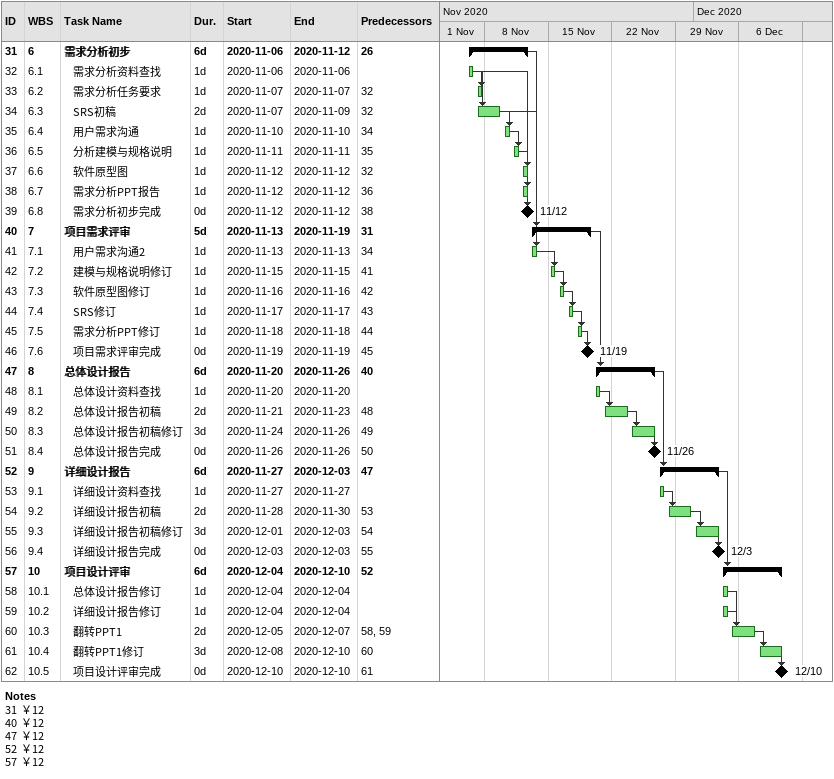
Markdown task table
| ID | WBS | Task | Duration | Start | Finish | Predecessors |
|---|---|---|---|---|---|---|
| 31 | 6 | **需求分析初步** | 6d | 2020-11-06 | 2020-11-12 | 26 |
| 32 | 6.1 | 需求分析资料查找 | 1d | 2020-11-06 | 2020-11-06 |  |
| 33 | 6.2 | 需求分析任务要求 | 1d | 2020-11-07 | 2020-11-07 | 32 |
| 34 | 6.3 | SRS初稿 | 2d | 2020-11-07 | 2020-11-09 | 32 |
| 35 | 6.4 | 用户需求沟通 | 1d | 2020-11-10 | 2020-11-10 | 34 |
| 36 | 6.5 | 分析建模与规格说明 | 1d | 2020-11-11 | 2020-11-11 | 35 |
| 37 | 6.6 | 软件原型图 | 1d | 2020-11-12 | 2020-11-12 | 32 |
| 38 | 6.7 | 需求分析PPT报告 | 1d | 2020-11-12 | 2020-11-12 | 36 |
| 39 | 6.8 | 需求分析初步完成 | 0d | 2020-11-12 | 2020-11-12 | 38 |
| 40 | 7 | **项目需求评审** | 5d | 2020-11-13 | 2020-11-19 | 31 |
| 41 | 7.1 | 用户需求沟通2 | 1d | 2020-11-13 | 2020-11-13 | 34 |
| 42 | 7.2 | 建模与规格说明修订 | 1d | 2020-11-15 | 2020-11-15 | 41 |
| 43 | 7.3 | 软件原型图修订 | 1d | 2020-11-16 | 2020-11-16 | 42 |
| 44 | 7.4 | SRS修订 | 1d | 2020-11-17 | 2020-11-17 | 43 |
| 45 | 7.5 | 需求分析PPT修订 | 1d | 2020-11-18 | 2020-11-18 | 44 |
| 46 | 7.6 | 项目需求评审完成 | 0d | 2020-11-19 | 2020-11-19 | 45 |
| 47 | 8 | **总体设计报告** | 6d | 2020-11-20 | 2020-11-26 | 40 |
| 48 | 8.1 | 总体设计资料查找 | 1d | 2020-11-20 | 2020-11-20 |  |
| 49 | 8.2 | 总体设计报告初稿 | 2d | 2020-11-21 | 2020-11-23 | 48 |
| 50 | 8.3 | 总体设计报告初稿修订 | 3d | 2020-11-24 | 2020-11-26 | 49 |
| 51 | 8.4 | 总体设计报告完成 | 0d | 2020-11-26 | 2020-11-26 | 50 |
| 52 | 9 | **详细设计报告** | 6d | 2020-11-27 | 2020-12-03 | 47 |
| 53 | 9.1 | 详细设计资料查找 | 1d | 2020-11-27 | 2020-11-27 |  |
| 54 | 9.2 | 详细设计报告初稿 | 2d | 2020-11-28 | 2020-11-30 | 53 |
| 55 | 9.3 | 详细设计报告初稿修订 | 3d | 2020-12-01 | 2020-12-03 | 54 |
| 56 | 9.4 | 详细设计报告完成 | 0d | 2020-12-03 | 2020-12-03 | 55 |
| 57 | 10 | **项目设计评审** | 6d | 2020-12-04 | 2020-12-10 | 52 |
| 58 | 10.1 | 总体设计报告修订 | 1d | 2020-12-04 | 2020-12-04 |  |
| 59 | 10.2 | 详细设计报告修订 | 1d | 2020-12-04 | 2020-12-04 |  |
| 60 | 10.3 | 翻转PPT1 | 2d | 2020-12-05 | 2020-12-07 | 58, 59 |
| 61 | 10.4 | 翻转PPT1修订 | 3d | 2020-12-08 | 2020-12-10 | 60 |
| 62 | 10.5 | 项目设计评审完成 | 0d | 2020-12-10 | 2020-12-10 | 61 |

Notes
- 31: ￥12
- 40: ￥12
- 47: ￥12
- 52: ￥12
- 57: ￥12
